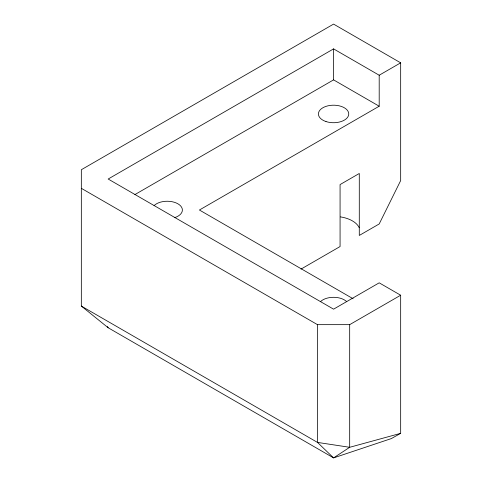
<?xml version="1.0" encoding="UTF-8"?>
<svg xmlns="http://www.w3.org/2000/svg" width="482" height="482" viewBox="0 0 482 482"><rect width="100%" height="100%" fill="white"/><g stroke="black" fill="none" stroke-linecap="round" stroke-linejoin="round"><path stroke-width="0.72" d="M400.669 62.835L379.195 75.228L333.58 48.887L108.167 179.027L333.58 309.167L379.195 282.832L400.669 295.225L400.669 433.342L391.354 438.578L333.58 457.9L108.167 327.76L81.331 306.07L81.331 169.73L333.58 24.1L400.669 62.835L400.669 180.581L379.195 223.961L359.289 235.451L359.289 173.484L340.069 184.576L340.069 246.549L300.997 269.107M134.882 194.595L333.58 79.873L379.195 106.215L379.195 75.228M379.195 106.215L199.409 210.013L353.143 298.774M81.331 188.323L317.481 324.657L349.679 324.657L400.669 295.225M400.669 433.342L349.679 447.296L333.58 457.9L317.481 442.41L81.331 306.07M107.341 326.519L108.167 327.76M349.679 324.657L349.679 447.296L317.481 442.41L317.481 324.657M333.58 48.887L333.58 79.873M340.455 216.888A26.564 15.34 0 0 1 359.241 227.733M154.059 205.633A15.177 8.766 0 0 1 177.936 203.814A15.177 8.766 0 0 1 174.797 217.605M320.434 301.69A15.177 8.766 0 0 1 346.727 301.69M325.989 121.548A15.177 8.766 0 0 0 348.757 113.957A15.177 8.766 0 0 0 325.989 106.371A15.177 8.766 0 0 0 325.989 121.548"/></g></svg>
